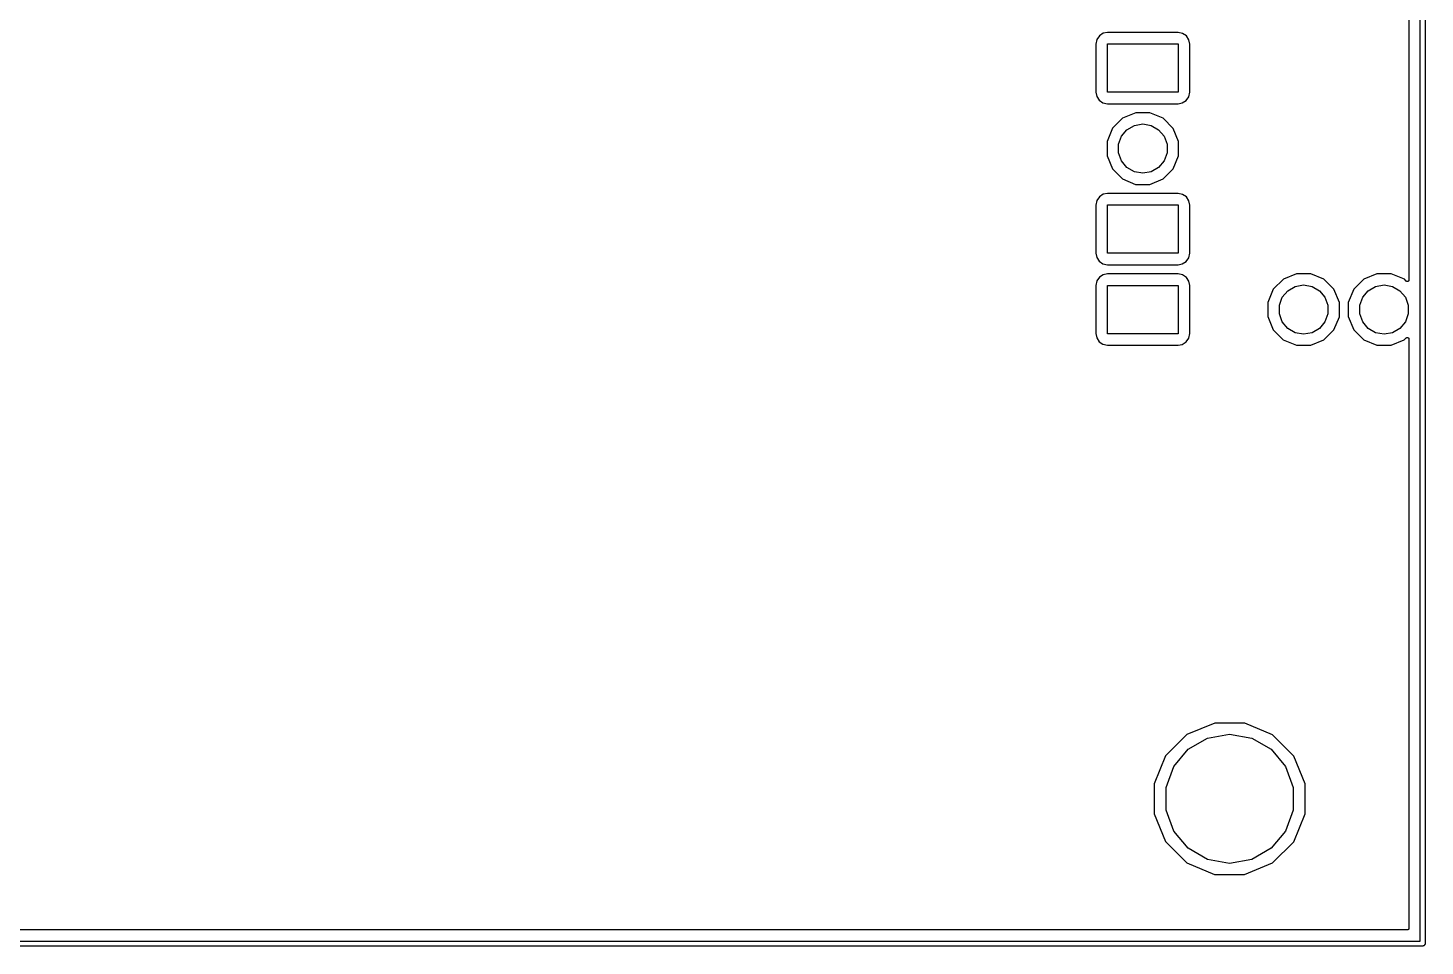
# Model space of a CAD drawing. Extents: x 85 to 212, y -151 to -91.
# Drawn here: x 168.14 to 211.57, y -150.78 to -122.25 of the extents above; entities that cross this region are included whole.
import ezdxf

# ---------------------------------------------------------------- set-up
doc = ezdxf.new("R2010")
doc.units = 0
doc.header["$MEASUREMENT"] = 0
doc.layers.add('BLACK', color=7, linetype='CONTINUOUS')

msp = doc.modelspace()

# ---------------------------------------------------------------- linework, layer by layer
at = {"layer": 'Black'}
for p, q in [((211.425, -150.625), (211.425, -91.575)), ((211.575, -91.5), (211.575, -150.7)), ((211.075, -121.918), (211.075, -130.082)), ((201.571, -122.417), (201.451, -122.494)), ((201.705, -122.392), (201.571, -122.417)), ((203.895, -122.392), (201.705, -122.392)), ((204.039, -122.421), (203.895, -122.392)), ((204.156, -122.501), (204.039, -122.421)), ((201.371, -122.611), (201.342, -122.755)), ((201.342, -122.755), (201.342, -124.245)), ((201.451, -122.494), (201.371, -122.611)), ((201.7, -124.25), (201.7, -122.75)), ((201.7, -122.75), (203.9, -122.75)), ((203.9, -122.75), (203.9, -124.25)), ((204.233, -122.621), (204.156, -122.501)), ((204.258, -122.755), (204.233, -122.621)), ((204.258, -124.245), (204.258, -122.755)), ((201.342, -124.245), (201.367, -124.379)), ((201.367, -124.379), (201.444, -124.499)), ((201.444, -124.499), (201.561, -124.579)), ((201.561, -124.579), (201.705, -124.608)), ((203.9, -124.25), (201.7, -124.25)), ((201.705, -124.608), (203.895, -124.608)), ((203.895, -124.608), (204.029, -124.583)), ((204.029, -124.583), (204.149, -124.506)), ((204.149, -124.506), (204.229, -124.389)), ((204.229, -124.389), (204.258, -124.245)), ((202.171, -125.057), (201.858, -125.369)), ((202.58, -124.888), (202.171, -125.057)), ((203.022, -124.888), (202.58, -124.888)), ((203.431, -125.058), (203.022, -124.888)), ((203.743, -125.371), (203.431, -125.058)), ((201.858, -125.369), (201.688, -125.778)), ((202.138, -125.618), (202.308, -125.414)), ((202.308, -125.414), (202.538, -125.281)), ((202.538, -125.281), (202.8, -125.235)), ((202.8, -125.235), (203.062, -125.281)), ((203.062, -125.281), (203.292, -125.414)), ((203.292, -125.414), (203.462, -125.618)), ((203.912, -125.78), (203.743, -125.371)), ((201.688, -125.778), (201.688, -126.22)), ((202.047, -125.867), (202.138, -125.618)), ((202.047, -126.133), (202.047, -125.867)), ((203.462, -125.618), (203.553, -125.867)), ((203.553, -125.867), (203.553, -126.133)), ((203.912, -126.222), (203.912, -125.78)), ((201.688, -126.22), (201.857, -126.629)), ((202.138, -126.382), (202.047, -126.133)), ((202.308, -126.586), (202.138, -126.382)), ((203.462, -126.382), (203.292, -126.586)), ((203.553, -126.133), (203.462, -126.382)), ((203.742, -126.631), (203.912, -126.222)), ((201.857, -126.629), (202.169, -126.942)), ((202.538, -126.719), (202.308, -126.586)), ((202.8, -126.765), (202.538, -126.719)), ((203.062, -126.719), (202.8, -126.765)), ((203.292, -126.586), (203.062, -126.719)), ((203.429, -126.943), (203.742, -126.631)), ((202.169, -126.942), (202.578, -127.112)), ((202.578, -127.112), (203.02, -127.112)), ((203.02, -127.112), (203.429, -126.943)), ((201.371, -127.611), (201.342, -127.755)), ((201.451, -127.494), (201.371, -127.611)), ((201.571, -127.417), (201.451, -127.494)), ((201.705, -127.392), (201.571, -127.417)), ((203.895, -127.392), (201.705, -127.392)), ((204.039, -127.421), (203.895, -127.392)), ((204.156, -127.501), (204.039, -127.421)), ((204.233, -127.621), (204.156, -127.501)), ((204.258, -127.755), (204.233, -127.621)), ((201.342, -127.755), (201.342, -129.245)), ((201.7, -129.25), (201.7, -127.75)), ((201.7, -127.75), (203.9, -127.75)), ((203.9, -127.75), (203.9, -129.25)), ((204.258, -129.245), (204.258, -127.755)), ((201.342, -129.245), (201.367, -129.379)), ((201.367, -129.379), (201.444, -129.499)), ((203.9, -129.25), (201.7, -129.25)), ((204.149, -129.506), (204.229, -129.389)), ((204.229, -129.389), (204.258, -129.245)), ((201.444, -129.499), (201.561, -129.579)), ((201.561, -129.579), (201.705, -129.608)), ((201.705, -129.608), (203.895, -129.608)), ((203.895, -129.608), (204.029, -129.583)), ((204.029, -129.583), (204.149, -129.506)), ((201.371, -130.111), (201.342, -130.255)), ((201.342, -130.255), (201.342, -131.745)), ((201.451, -129.994), (201.371, -130.111)), ((201.571, -129.917), (201.451, -129.994)), ((201.705, -129.892), (201.571, -129.917)), ((201.7, -131.75), (201.7, -130.25)), ((201.7, -130.25), (203.9, -130.25)), ((203.895, -129.892), (201.705, -129.892)), ((204.039, -129.921), (203.895, -129.892)), ((203.9, -130.25), (203.9, -131.75)), ((204.156, -130.001), (204.039, -129.921)), ((204.233, -130.121), (204.156, -130.001)), ((204.258, -130.255), (204.233, -130.121)), ((204.258, -131.23), (204.258, -130.255)), ((207.171, -130.057), (206.858, -130.369)), ((207.58, -129.888), (207.171, -130.057)), ((207.308, -130.414), (207.538, -130.281)), ((207.538, -130.281), (207.8, -130.235)), ((208.022, -129.888), (207.58, -129.888)), ((207.8, -130.235), (208.062, -130.281)), ((208.431, -130.058), (208.022, -129.888)), ((208.062, -130.281), (208.292, -130.414)), ((208.743, -130.371), (208.431, -130.058)), ((209.671, -130.057), (209.358, -130.369)), ((210.08, -129.888), (209.671, -130.057)), ((209.808, -130.414), (210.038, -130.281)), ((210.038, -130.281), (210.3, -130.235)), ((210.522, -129.888), (210.08, -129.888)), ((210.3, -130.235), (210.562, -130.281)), ((210.931, -130.058), (210.522, -129.888)), ((210.562, -130.281), (210.792, -130.414)), ((210.99, -130.117), (210.931, -130.058)), ((210.995, -130.121), (210.99, -130.117)), ((211, -130.125), (210.995, -130.121)), ((211.002, -130.126), (211, -130.125)), ((211.004, -130.127), (211.002, -130.126)), ((211.01, -130.129), (211.004, -130.127)), ((211.016, -130.131), (211.01, -130.129)), ((211.018, -130.131), (211.016, -130.131)), ((211.021, -130.131), (211.018, -130.131)), ((211.027, -130.131), (211.021, -130.131)), ((211.034, -130.131), (211.027, -130.131)), ((211.036, -130.13), (211.034, -130.131)), ((211.038, -130.13), (211.036, -130.13)), ((211.044, -130.127), (211.038, -130.13)), ((211.05, -130.125), (211.044, -130.127)), ((211.052, -130.123), (211.05, -130.125)), ((211.054, -130.122), (211.052, -130.123)), ((211.058, -130.118), (211.054, -130.122)), ((211.063, -130.114), (211.058, -130.118)), ((211.064, -130.112), (211.063, -130.114)), ((211.066, -130.11), (211.064, -130.112)), ((211.069, -130.104), (211.066, -130.11)), ((211.072, -130.099), (211.069, -130.104)), ((211.073, -130.094), (211.072, -130.096)), ((211.072, -130.096), (211.072, -130.099)), ((211.074, -130.088), (211.073, -130.094)), ((211.075, -130.082), (211.074, -130.088)), ((206.858, -130.369), (206.688, -130.778)), ((207.047, -130.867), (207.138, -130.618)), ((207.138, -130.618), (207.308, -130.414)), ((208.292, -130.414), (208.462, -130.618)), ((208.462, -130.618), (208.553, -130.867)), ((208.912, -130.78), (208.743, -130.371)), ((209.358, -130.369), (209.188, -130.778)), ((209.547, -130.867), (209.638, -130.618)), ((209.638, -130.618), (209.808, -130.414)), ((210.792, -130.414), (210.962, -130.618)), ((210.962, -130.618), (211.053, -130.867)), ((206.688, -130.778), (206.688, -131.22)), ((207.047, -131.133), (207.047, -130.867)), ((207.138, -131.382), (207.047, -131.133)), ((208.553, -131.133), (208.462, -131.382)), ((208.553, -130.867), (208.553, -131.133)), ((208.912, -131.222), (208.912, -130.78)), ((209.188, -130.778), (209.188, -131.22)), ((209.547, -131.133), (209.547, -130.867)), ((209.638, -131.382), (209.547, -131.133)), ((211.053, -131.133), (210.962, -131.382)), ((211.053, -130.867), (211.053, -131.133)), ((204.258, -131.745), (204.258, -131.23)), ((206.688, -131.22), (206.857, -131.629)), ((207.308, -131.586), (207.138, -131.382)), ((207.538, -131.719), (207.308, -131.586)), ((208.292, -131.586), (208.062, -131.719)), ((208.462, -131.382), (208.292, -131.586)), ((208.742, -131.631), (208.912, -131.222)), ((209.188, -131.22), (209.357, -131.629)), ((209.808, -131.586), (209.638, -131.382)), ((210.038, -131.719), (209.808, -131.586)), ((210.792, -131.586), (210.562, -131.719)), ((210.962, -131.382), (210.792, -131.586)), ((201.342, -131.745), (201.367, -131.879)), ((201.367, -131.879), (201.444, -131.999)), ((201.444, -131.999), (201.561, -132.079)), ((203.9, -131.75), (201.7, -131.75)), ((204.029, -132.083), (204.149, -132.006)), ((204.149, -132.006), (204.229, -131.889)), ((204.229, -131.889), (204.258, -131.745)), ((206.857, -131.629), (207.169, -131.942)), ((207.169, -131.942), (207.578, -132.112)), ((207.8, -131.765), (207.538, -131.719)), ((208.062, -131.719), (207.8, -131.765)), ((208.02, -132.112), (208.429, -131.943)), ((208.429, -131.943), (208.742, -131.631)), ((209.357, -131.629), (209.669, -131.942)), ((209.669, -131.942), (210.078, -132.112)), ((210.3, -131.765), (210.038, -131.719)), ((210.562, -131.719), (210.3, -131.765)), ((210.52, -132.112), (210.929, -131.943)), ((210.929, -131.943), (210.99, -131.883)), ((210.99, -131.883), (210.995, -131.879)), ((210.995, -131.879), (211, -131.875)), ((211, -131.875), (211.002, -131.874)), ((211.002, -131.874), (211.004, -131.873)), ((211.004, -131.873), (211.01, -131.871)), ((211.01, -131.871), (211.016, -131.869)), ((211.016, -131.869), (211.019, -131.869)), ((211.019, -131.869), (211.021, -131.868)), ((211.021, -131.868), (211.027, -131.869)), ((211.027, -131.869), (211.034, -131.869)), ((211.034, -131.869), (211.036, -131.87)), ((211.036, -131.87), (211.038, -131.87)), ((211.038, -131.87), (211.044, -131.873)), ((211.044, -131.873), (211.05, -131.875)), ((211.05, -131.875), (211.052, -131.876)), ((211.052, -131.876), (211.054, -131.877)), ((211.054, -131.877), (211.058, -131.882)), ((211.058, -131.882), (211.063, -131.886)), ((211.063, -131.886), (211.064, -131.888)), ((211.064, -131.888), (211.066, -131.89)), ((211.066, -131.89), (211.069, -131.895)), ((211.069, -131.895), (211.072, -131.901)), ((211.072, -131.901), (211.072, -131.903)), ((211.072, -131.903), (211.073, -131.905)), ((211.073, -131.905), (211.074, -131.912)), ((211.074, -131.912), (211.075, -131.918)), ((211.075, -131.918), (211.075, -150.225)), ((201.561, -132.079), (201.705, -132.108)), ((201.705, -132.108), (203.895, -132.108)), ((203.895, -132.108), (204.029, -132.083)), ((207.578, -132.112), (208.02, -132.112)), ((210.078, -132.112), (210.52, -132.112)), ((205.035, -143.85), (204.171, -144.207)), ((204.813, -144.313), (205.5, -144.192)), ((205.969, -143.85), (205.035, -143.85)), ((205.5, -144.192), (206.187, -144.313)), ((206.833, -144.209), (205.969, -143.85)), ((204.171, -144.207), (203.509, -144.867)), ((204.21, -144.662), (204.813, -144.313)), ((206.187, -144.313), (206.79, -144.662)), ((207.493, -144.871), (206.833, -144.209)), ((203.509, -144.867), (203.15, -145.731)), ((203.761, -145.196), (204.21, -144.662)), ((206.79, -144.662), (207.239, -145.196)), ((207.85, -145.735), (207.493, -144.871)), ((203.523, -145.851), (203.761, -145.196)), ((207.239, -145.196), (207.477, -145.851)), ((203.15, -145.731), (203.15, -146.665)), ((203.523, -146.549), (203.523, -145.851)), ((207.477, -145.851), (207.477, -146.549)), ((207.85, -146.669), (207.85, -145.735)), ((203.15, -146.665), (203.507, -147.529)), ((203.761, -147.204), (203.523, -146.549)), ((207.477, -146.549), (207.239, -147.204)), ((207.491, -147.533), (207.85, -146.669)), ((204.21, -147.738), (203.761, -147.204)), ((207.239, -147.204), (206.79, -147.738)), ((203.507, -147.529), (204.167, -148.191)), ((206.829, -148.193), (207.491, -147.533)), ((204.813, -148.087), (204.21, -147.738)), ((205.5, -148.208), (204.813, -148.087)), ((206.187, -148.087), (205.5, -148.208)), ((206.79, -147.738), (206.187, -148.087)), ((204.167, -148.191), (205.031, -148.55)), ((205.965, -148.55), (206.829, -148.193)), ((205.031, -148.55), (205.965, -148.55)), ((211.025, -150.275), (85.975, -150.275)), ((211.029, -150.274), (211.025, -150.275)), ((211.034, -150.274), (211.029, -150.274)), ((211.038, -150.273), (211.034, -150.274)), ((211.042, -150.272), (211.038, -150.273)), ((211.046, -150.27), (211.042, -150.272)), ((211.05, -150.268), (211.046, -150.27)), ((211.053, -150.265), (211.05, -150.268)), ((211.057, -150.263), (211.053, -150.265)), ((211.06, -150.26), (211.057, -150.263)), ((211.063, -150.257), (211.06, -150.26)), ((211.065, -150.253), (211.063, -150.257)), ((211.068, -150.25), (211.065, -150.253)), ((211.07, -150.246), (211.068, -150.25)), ((211.072, -150.242), (211.07, -150.246)), ((211.073, -150.238), (211.072, -150.242)), ((211.074, -150.234), (211.073, -150.238)), ((211.075, -150.225), (211.074, -150.229)), ((211.074, -150.229), (211.074, -150.234)), ((85.575, -150.625), (211.425, -150.625)), ((211.575, -150.7), (211.574, -150.706)), ((211.574, -150.706), (211.574, -150.713)), ((211.5, -150.775), (85.5, -150.775)), ((211.506, -150.774), (211.5, -150.775)), ((211.513, -150.774), (211.506, -150.774)), ((211.519, -150.772), (211.513, -150.774)), ((211.526, -150.77), (211.519, -150.772)), ((211.531, -150.767), (211.526, -150.77)), ((211.537, -150.765), (211.531, -150.767)), ((211.543, -150.761), (211.537, -150.765)), ((211.548, -150.757), (211.543, -150.761)), ((211.552, -150.752), (211.548, -150.757)), ((211.557, -150.748), (211.552, -150.752)), ((211.561, -150.743), (211.557, -150.748)), ((211.565, -150.737), (211.561, -150.743)), ((211.567, -150.731), (211.565, -150.737)), ((211.57, -150.726), (211.567, -150.731)), ((211.572, -150.719), (211.57, -150.726)), ((211.574, -150.713), (211.572, -150.719))]:
    msp.add_line(p, q, dxfattribs=at)

doc.saveas('drawing.dxf')
